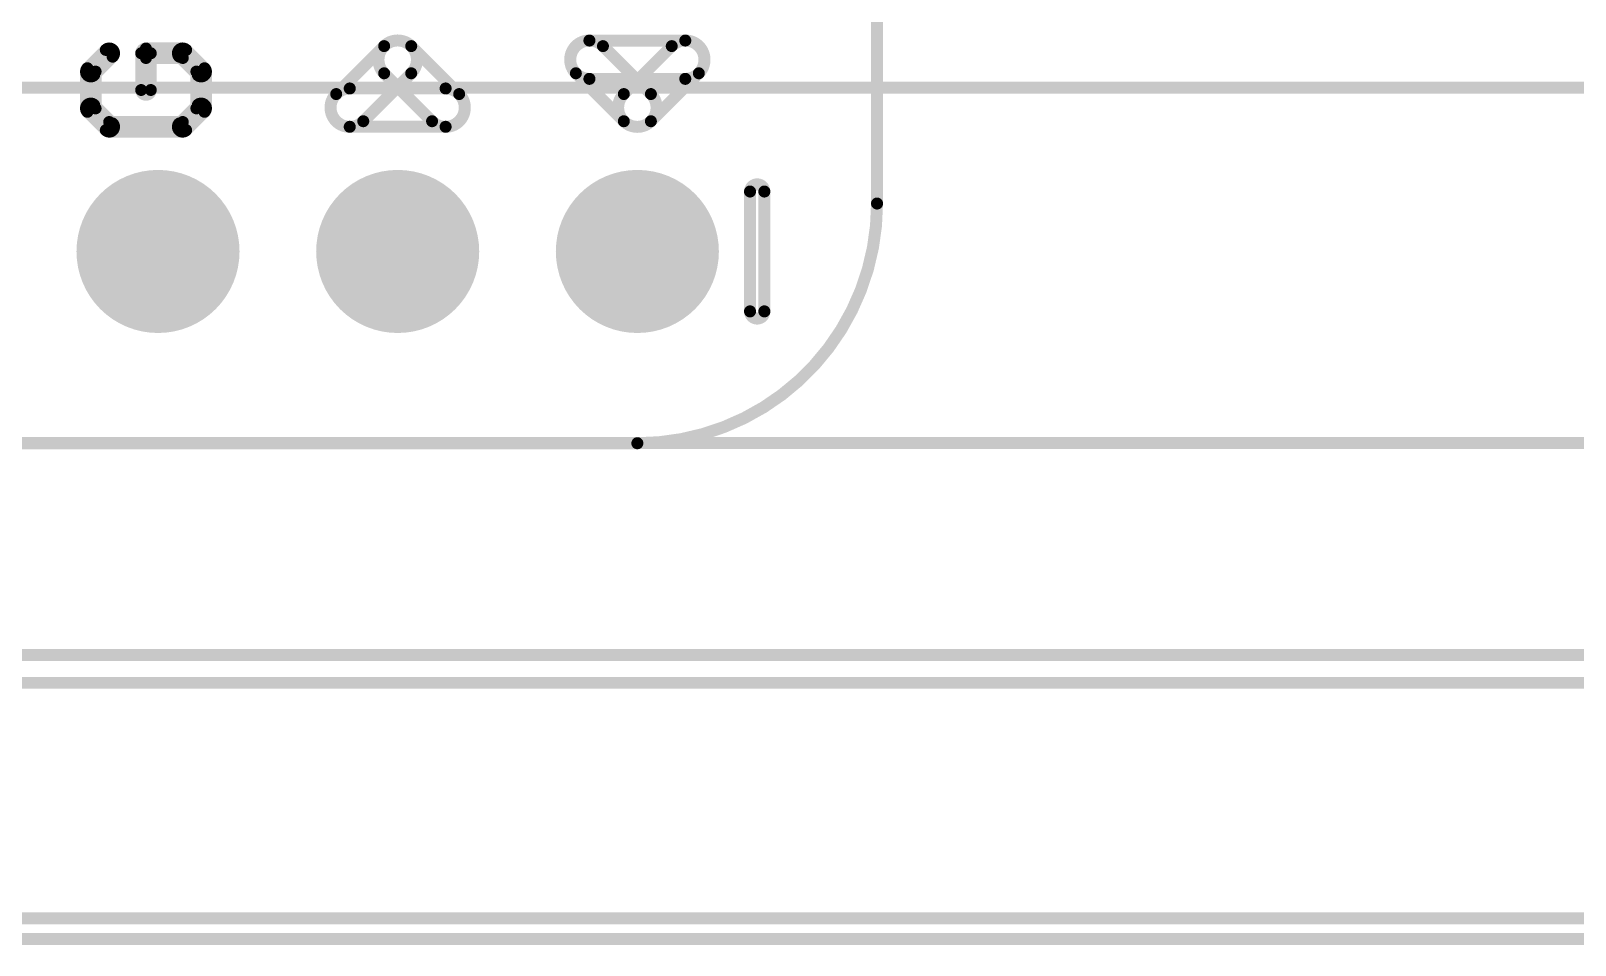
# Model space of a CAD drawing. Header units: millimetres. Extents: x 14 to 185, y 20 to 238.
# Drawn here: x 59.1 to 75.47, y 20.08 to 29.77 of the extents above; entities that cross this region are included whole.
import ezdxf

# ---------------------------------------------------------------- set-up
doc = ezdxf.new("R2010")
doc.units = ezdxf.units.MM
for name, color, linetype in [('BottomLayer', 5, 'Continuous'), ('BottomSolder', 6, 'Continuous'), ('Mechanical1', 6, 'Continuous'), ('Mechanical9', 56, 'Continuous'), ('MultiLayer', 9, 'Continuous'), ('PadHoleLayer', 156, 'Continuous'), ('TopLayer', 1, 'Continuous'), ('TopOverlay', 2, 'Continuous'), ('TopSolder', 216, 'Continuous')]:
    doc.layers.add(name, color=color, linetype=linetype)

# ---------------------------------------------------------------- blocks, each defined once
blk = doc.blocks.new('ADAFRUIT_746_10')
at = {"layer": 'BottomLayer', "const_width": 0.762}
for points in [[(14.859, 0, 1), (15.621, 0, 1)], [(17.399, 0, 1), (18.161, 0, 1)], [(19.939, 0, 1), (20.701, 0, 1)]]:
    blk.add_lwpolyline(points, format="xyb", close=True, dxfattribs=at)
at = {"layer": 'BottomSolder', "const_width": 0.864}
for points in [[(14.808, 0, 1), (15.672, 0, 1)], [(17.348, 0, 1), (18.212, 0, 1)], [(19.888, 0, 1), (20.752, 0, 1)]]:
    blk.add_lwpolyline(points, format="xyb", close=True, dxfattribs=at)
at = {"layer": 'MultiLayer', "const_width": 0.762}
for points in [[(14.859, 0, 1), (15.621, 0, 1)], [(17.399, 0, 1), (18.161, 0, 1)], [(19.939, 0, 1), (20.701, 0, 1)]]:
    blk.add_lwpolyline(points, format="xyb", close=True, dxfattribs=at)
at = {"layer": 'PadHoleLayer', "const_width": 0.483}
for points in [[(14.999, 0, 1), (15.481, 0, 1)], [(17.539, 0, 1), (18.021, 0, 1)], [(20.079, 0, 1), (20.561, 0, 1)]]:
    blk.add_lwpolyline(points, format="xyb", close=True, dxfattribs=at)
at = {"layer": 'TopLayer', "const_width": 0.762}
for points in [[(14.859, 0, 1), (15.621, 0, 1)], [(17.399, 0, 1), (18.161, 0, 1)], [(19.939, 0, 1), (20.701, 0, 1)]]:
    blk.add_lwpolyline(points, format="xyb", close=True, dxfattribs=at)
at = {"layer": 'TopOverlay', "const_width": 0.127}
for points in [[(22.86, 0.508), (22.86, 28.337)], [(19.812, 2.235), (20.828, 2.235)], [(14.492, 1.941), (14.687, 2.136)], [(14.564, 1.87), (14.759, 2.064)], [(15.062, 1.711), (15.062, 2.1)], [(15.112, 2.151), (15.502, 2.151)], [(15.163, 1.711), (15.163, 2.1)], [(15.466, 2.064), (15.661, 1.87)], [(15.538, 2.136), (15.733, 1.941)], [(17.128, 1.668), (17.636, 2.176)], [(17.924, 2.176), (18.432, 1.668)], [(19.956, 2.176), (20.464, 1.668)], [(20.176, 1.668), (20.684, 2.176)], [(14.477, 1.516), (14.477, 1.906)], [(14.579, 1.516), (14.579, 1.906)], [(15.112, 2.05), (15.502, 2.05)], [(15.646, 1.516), (15.646, 1.906)], [(15.748, 1.516), (15.748, 1.906)], [(17.416, 1.38), (17.924, 1.888)], [(17.636, 1.888), (18.144, 1.38)], [(19.668, 1.888), (20.176, 1.38)], [(19.812, 1.829), (20.828, 1.829)], [(20.464, 1.38), (20.972, 1.888)], [(17.272, 1.727), (18.288, 1.727)], [(14.492, 1.48), (14.687, 1.285)], [(14.564, 1.552), (14.759, 1.357)], [(15.466, 1.357), (15.661, 1.552)], [(15.538, 1.285), (15.733, 1.48)], [(14.723, 1.372), (15.502, 1.372)], [(14.723, 1.27), (15.502, 1.27)], [(17.272, 1.321), (18.288, 1.321)], [(21.514, -0.635), (21.514, 0.635)], [(21.666, -0.635), (21.666, 0.635)], [(0, -2.032), (20.32, -2.032)]]:
    blk.add_lwpolyline(points, dxfattribs=at)
for points in [[(17.636, 1.888, -1), (17.924, 2.176)], [(17.636, 2.176, -1), (17.924, 1.888)], [(19.812, 1.829, -1), (19.812, 2.235)], [(19.668, 1.888, -1), (19.956, 2.176)], [(20.684, 2.176, -1), (20.972, 1.888)], [(20.828, 2.235, -1), (20.828, 1.829)], [(14.687, 2.136, -1), (14.759, 2.064)], [(15.112, 2.05, -1), (15.112, 2.151)], [(15.062, 2.1, -1), (15.163, 2.1)], [(15.466, 2.064, -1), (15.538, 2.136)], [(15.502, 2.151, -1), (15.502, 2.05)], [(14.477, 1.906, -1), (14.579, 1.906)], [(14.564, 1.87, -1), (14.492, 1.941)], [(15.646, 1.906, -1), (15.748, 1.906)], [(15.733, 1.941, -1), (15.661, 1.87)], [(15.163, 1.711, -1), (15.062, 1.711)], [(17.272, 1.321, -1), (17.272, 1.727)], [(17.416, 1.38, -1), (17.128, 1.668)], [(18.432, 1.668, -1), (18.144, 1.38)], [(18.288, 1.727, -1), (18.288, 1.321)], [(20.464, 1.38, -1), (20.176, 1.668)], [(20.464, 1.668, -1), (20.176, 1.38)], [(14.579, 1.516, -1), (14.477, 1.516)], [(14.492, 1.48, -1), (14.564, 1.552)], [(15.748, 1.516, -1), (15.646, 1.516)], [(15.661, 1.552, -1), (15.733, 1.48)], [(14.723, 1.27, -1), (14.723, 1.372)], [(14.759, 1.357, -1), (14.687, 1.285)], [(15.538, 1.285, -1), (15.466, 1.357)], [(15.502, 1.372, -1), (15.502, 1.27)], [(21.514, 0.635, -1), (21.666, 0.635)], [(22.86, 0.508, -0.414214), (20.32, -2.032)], [(21.666, -0.635, -1), (21.514, -0.635)]]:
    blk.add_lwpolyline(points, format="xyb", dxfattribs=at)
at = {"layer": 'TopOverlay', "const_width": 0.0635}
for points in [[(19.78, 2.235, 1), (19.844, 2.235, 1)], [(19.78, 2.235, 1), (19.844, 2.235, 1)], [(20.796, 2.235, 1), (20.86, 2.235, 1)], [(20.796, 2.235, 1), (20.86, 2.235, 1)], [(14.655, 2.136, 1), (14.719, 2.136, 1)], [(14.655, 2.136, 1), (14.719, 2.136, 1)], [(14.727, 2.064, 1), (14.79, 2.064, 1)], [(14.727, 2.064, 1), (14.79, 2.064, 1)], [(15.03, 2.1, 1), (15.093, 2.1, 1)], [(15.03, 2.1, 1), (15.093, 2.1, 1)], [(15.081, 2.151, 1), (15.144, 2.151, 1)], [(15.081, 2.151, 1), (15.144, 2.151, 1)], [(15.132, 2.1, 1), (15.195, 2.1, 1)], [(15.132, 2.1, 1), (15.195, 2.1, 1)], [(15.435, 2.064, 1), (15.498, 2.064, 1)], [(15.435, 2.064, 1), (15.498, 2.064, 1)], [(15.471, 2.151, 1), (15.534, 2.151, 1)], [(15.471, 2.151, 1), (15.534, 2.151, 1)], [(15.506, 2.136, 1), (15.57, 2.136, 1)], [(15.506, 2.136, 1), (15.57, 2.136, 1)], [(17.605, 2.176, 1), (17.668, 2.176, 1)], [(17.605, 2.176, 1), (17.668, 2.176, 1)], [(17.892, 2.176, 1), (17.955, 2.176, 1)], [(17.892, 2.176, 1), (17.955, 2.176, 1)], [(19.924, 2.176, 1), (19.987, 2.176, 1)], [(19.924, 2.176, 1), (19.987, 2.176, 1)], [(20.653, 2.176, 1), (20.716, 2.176, 1)], [(20.653, 2.176, 1), (20.716, 2.176, 1)], [(14.445, 1.906, 1), (14.509, 1.906, 1)], [(14.445, 1.906, 1), (14.509, 1.906, 1)], [(14.46, 1.941, 1), (14.524, 1.941, 1)], [(14.46, 1.941, 1), (14.524, 1.941, 1)], [(14.547, 1.906, 1), (14.61, 1.906, 1)], [(14.547, 1.906, 1), (14.61, 1.906, 1)], [(15.081, 2.05, 1), (15.144, 2.05, 1)], [(15.081, 2.05, 1), (15.144, 2.05, 1)], [(15.471, 2.05, 1), (15.534, 2.05, 1)], [(15.471, 2.05, 1), (15.534, 2.05, 1)], [(15.615, 1.906, 1), (15.678, 1.906, 1)], [(15.615, 1.906, 1), (15.678, 1.906, 1)], [(15.701, 1.941, 1), (15.765, 1.941, 1)], [(15.701, 1.941, 1), (15.765, 1.941, 1)], [(15.716, 1.906, 1), (15.78, 1.906, 1)], [(15.716, 1.906, 1), (15.78, 1.906, 1)], [(14.532, 1.87, 1), (14.595, 1.87, 1)], [(14.532, 1.87, 1), (14.595, 1.87, 1)], [(15.63, 1.87, 1), (15.693, 1.87, 1)], [(15.63, 1.87, 1), (15.693, 1.87, 1)], [(17.605, 1.888, 1), (17.668, 1.888, 1)], [(17.605, 1.888, 1), (17.668, 1.888, 1)], [(17.892, 1.888, 1), (17.955, 1.888, 1)], [(17.892, 1.888, 1), (17.955, 1.888, 1)], [(19.637, 1.888, 1), (19.7, 1.888, 1)], [(19.637, 1.888, 1), (19.7, 1.888, 1)], [(19.78, 1.829, 1), (19.844, 1.829, 1)], [(19.78, 1.829, 1), (19.844, 1.829, 1)], [(20.796, 1.829, 1), (20.86, 1.829, 1)], [(20.796, 1.829, 1), (20.86, 1.829, 1)], [(20.94, 1.888, 1), (21.003, 1.888, 1)], [(20.94, 1.888, 1), (21.003, 1.888, 1)], [(15.03, 1.711, 1), (15.093, 1.711, 1)], [(15.03, 1.711, 1), (15.093, 1.711, 1)], [(15.132, 1.711, 1), (15.195, 1.711, 1)], [(15.132, 1.711, 1), (15.195, 1.711, 1)], [(17.097, 1.668, 1), (17.16, 1.668, 1)], [(17.097, 1.668, 1), (17.16, 1.668, 1)], [(17.24, 1.727, 1), (17.304, 1.727, 1)], [(17.24, 1.727, 1), (17.304, 1.727, 1)], [(18.256, 1.727, 1), (18.32, 1.727, 1)], [(18.256, 1.727, 1), (18.32, 1.727, 1)], [(18.4, 1.668, 1), (18.463, 1.668, 1)], [(18.4, 1.668, 1), (18.463, 1.668, 1)], [(20.145, 1.668, 1), (20.208, 1.668, 1)], [(20.145, 1.668, 1), (20.208, 1.668, 1)], [(20.432, 1.668, 1), (20.495, 1.668, 1)], [(20.432, 1.668, 1), (20.495, 1.668, 1)], [(14.445, 1.516, 1), (14.509, 1.516, 1)], [(14.445, 1.516, 1), (14.509, 1.516, 1)], [(14.46, 1.48, 1), (14.524, 1.48, 1)], [(14.46, 1.48, 1), (14.524, 1.48, 1)], [(14.532, 1.552, 1), (14.595, 1.552, 1)], [(14.532, 1.552, 1), (14.595, 1.552, 1)], [(14.547, 1.516, 1), (14.61, 1.516, 1)], [(14.547, 1.516, 1), (14.61, 1.516, 1)], [(15.615, 1.516, 1), (15.678, 1.516, 1)], [(15.615, 1.516, 1), (15.678, 1.516, 1)], [(15.63, 1.552, 1), (15.693, 1.552, 1)], [(15.63, 1.552, 1), (15.693, 1.552, 1)], [(15.701, 1.48, 1), (15.765, 1.48, 1)], [(15.701, 1.48, 1), (15.765, 1.48, 1)], [(15.716, 1.516, 1), (15.78, 1.516, 1)], [(15.716, 1.516, 1), (15.78, 1.516, 1)], [(14.655, 1.285, 1), (14.719, 1.285, 1)], [(14.655, 1.285, 1), (14.719, 1.285, 1)], [(14.691, 1.372, 1), (14.754, 1.372, 1)], [(14.691, 1.372, 1), (14.754, 1.372, 1)], [(14.691, 1.27, 1), (14.754, 1.27, 1)], [(14.691, 1.27, 1), (14.754, 1.27, 1)], [(14.727, 1.357, 1), (14.79, 1.357, 1)], [(14.727, 1.357, 1), (14.79, 1.357, 1)], [(15.435, 1.357, 1), (15.498, 1.357, 1)], [(15.435, 1.357, 1), (15.498, 1.357, 1)], [(15.471, 1.372, 1), (15.534, 1.372, 1)], [(15.471, 1.372, 1), (15.534, 1.372, 1)], [(15.471, 1.27, 1), (15.534, 1.27, 1)], [(15.471, 1.27, 1), (15.534, 1.27, 1)], [(15.506, 1.285, 1), (15.57, 1.285, 1)], [(15.506, 1.285, 1), (15.57, 1.285, 1)], [(17.24, 1.321, 1), (17.304, 1.321, 1)], [(17.24, 1.321, 1), (17.304, 1.321, 1)], [(17.384, 1.38, 1), (17.447, 1.38, 1)], [(17.384, 1.38, 1), (17.447, 1.38, 1)], [(18.113, 1.38, 1), (18.176, 1.38, 1)], [(18.113, 1.38, 1), (18.176, 1.38, 1)], [(18.256, 1.321, 1), (18.32, 1.321, 1)], [(18.256, 1.321, 1), (18.32, 1.321, 1)], [(20.145, 1.38, 1), (20.208, 1.38, 1)], [(20.145, 1.38, 1), (20.208, 1.38, 1)], [(20.432, 1.38, 1), (20.495, 1.38, 1)], [(20.432, 1.38, 1), (20.495, 1.38, 1)], [(21.482, 0.635, 1), (21.546, 0.635, 1)], [(21.482, 0.635, 1), (21.546, 0.635, 1)], [(21.634, 0.635, 1), (21.698, 0.635, 1)], [(21.634, 0.635, 1), (21.698, 0.635, 1)], [(22.828, 0.508, 1), (22.892, 0.508, 1)], [(22.828, 0.508, 1), (22.892, 0.508, 1)], [(21.482, -0.635, 1), (21.546, -0.635, 1)], [(21.482, -0.635, 1), (21.546, -0.635, 1)], [(21.634, -0.635, 1), (21.698, -0.635, 1)], [(21.634, -0.635, 1), (21.698, -0.635, 1)], [(20.288, -2.032, 1), (20.352, -2.032, 1)], [(20.288, -2.032, 1), (20.352, -2.032, 1)]]:
    blk.add_lwpolyline(points, format="xyb", close=True, dxfattribs=at)
at = {"layer": 'TopSolder', "const_width": 0.864}
for points in [[(14.808, 0, 1), (15.672, 0, 1)], [(17.348, 0, 1), (18.212, 0, 1)], [(19.888, 0, 1), (20.752, 0, 1)]]:
    blk.add_lwpolyline(points, format="xyb", close=True, dxfattribs=at)

msp = doc.modelspace()

# ---------------------------------------------------------------- linework, layer by layer
at = {"layer": 'Mechanical1', "const_width": 0.127}
for points in [[(25.374, 29.168), (173.024, 29.168)], [(25.374, 25.401), (173.024, 25.401)], [(25.374, 23.157), (173.024, 23.157)], [(25.374, 20.365), (173.024, 20.365)], [(25.374, 20.145), (173.024, 20.145)]]:
    msp.add_lwpolyline(points, dxfattribs=at)
at = {"layer": 'Mechanical9', "const_width": 0.127}
msp.add_lwpolyline([(25.374, 22.861), (173.024, 22.861)], dxfattribs=at)

# ---------------------------------------------------------------- block references
at = {"rotation": 360}
msp.add_blockref('ADAFRUIT_746_10', (45.212, 27.432), dxfattribs=at)

doc.saveas('drawing.dxf')
